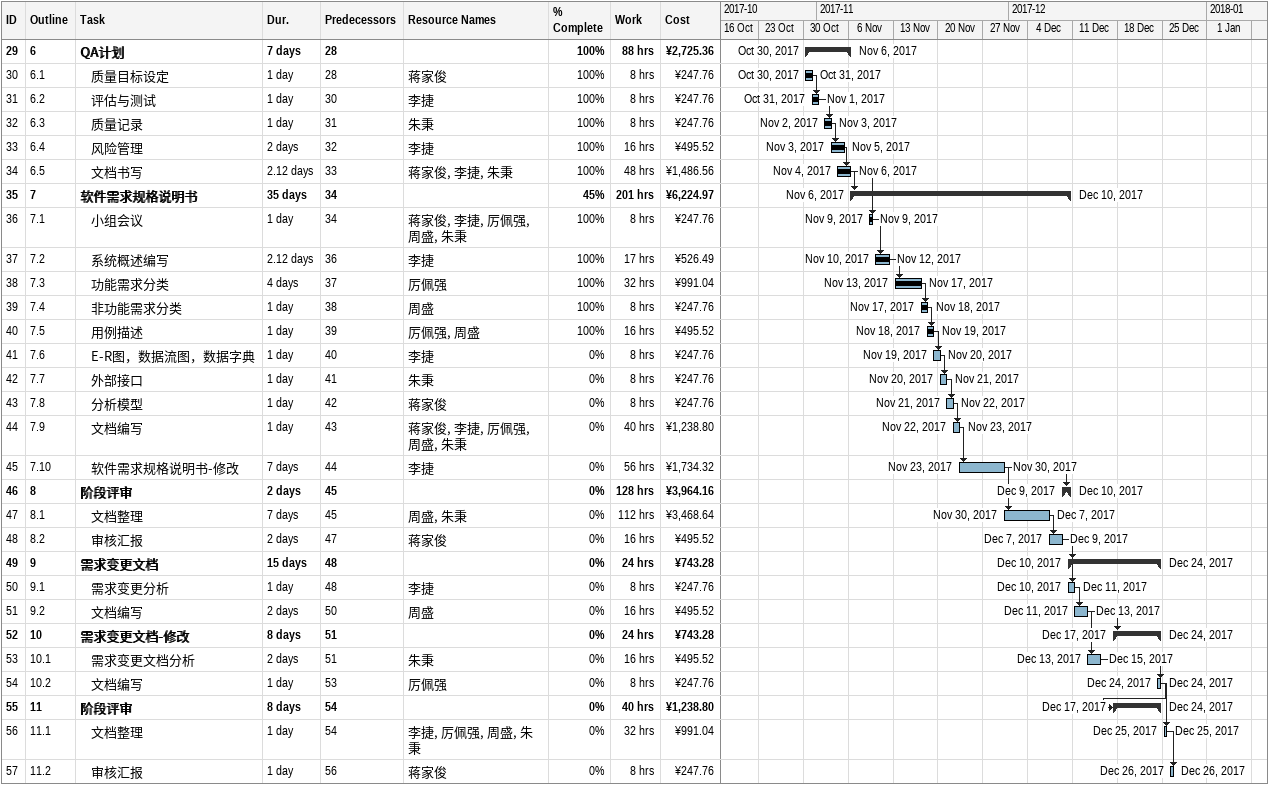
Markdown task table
| ID | WBS | Task | Duration | Start | Finish | Predecessors | Resources | % complete | Work (h) | Cost (¥) |
|---|---|---|---|---|---|---|---|---|---|---|
| 29 | 6 | **QA计划** | 7d | 2017-10-30 | 2017-11-06 | 28 |  | 100 | 88 | 2725.36 |
| 30 | 6.1 | 质量目标设定 | 1d | 2017-10-30 | 2017-10-31 | 28 | 蒋家俊 | 100 | 8 | 247.76 |
| 31 | 6.2 | 评估与测试 | 1d | 2017-10-31 | 2017-11-01 | 30 | 李捷 | 100 | 8 | 247.76 |
| 32 | 6.3 | 质量记录 | 1d | 2017-11-02 | 2017-11-03 | 31 | 朱秉 | 100 | 8 | 247.76 |
| 33 | 6.4 | 风险管理 | 2d | 2017-11-03 | 2017-11-05 | 32 | 李捷 | 100 | 16 | 495.52 |
| 34 | 6.5 | 文档书写 | 2.12d | 2017-11-04 | 2017-11-06 | 33 | 蒋家俊, 李捷, 朱秉 | 100 | 48 | 1486.56 |
| 35 | 7 | **软件需求规格说明书** | 35d | 2017-11-06 | 2017-12-10 | 34 |  | 45 | 201 | 6224.97 |
| 36 | 7.1 | 小组会议 | 1d | 2017-11-09 | 2017-11-09 | 34 | 蒋家俊, 李捷, 厉佩强, 周盛, 朱秉 | 100 | 8 | 247.76 |
| 37 | 7.2 | 系统概述编写 | 2.12d | 2017-11-10 | 2017-11-12 | 36 | 李捷 | 100 | 17 | 526.49 |
| 38 | 7.3 | 功能需求分类 | 4d | 2017-11-13 | 2017-11-17 | 37 | 厉佩强 | 100 | 32 | 991.04 |
| 39 | 7.4 | 非功能需求分类 | 1d | 2017-11-17 | 2017-11-18 | 38 | 周盛 | 100 | 8 | 247.76 |
| 40 | 7.5 | 用例描述 | 1d | 2017-11-18 | 2017-11-19 | 39 | 厉佩强, 周盛 | 100 | 16 | 495.52 |
| 41 | 7.6 | E-R图，数据流图，数据字典 | 1d | 2017-11-19 | 2017-11-20 | 40 | 李捷 | 0 | 8 | 247.76 |
| 42 | 7.7 | 外部接口 | 1d | 2017-11-20 | 2017-11-21 | 41 | 朱秉 | 0 | 8 | 247.76 |
| 43 | 7.8 | 分析模型 | 1d | 2017-11-21 | 2017-11-22 | 42 | 蒋家俊 | 0 | 8 | 247.76 |
| 44 | 7.9 | 文档编写 | 1d | 2017-11-22 | 2017-11-23 | 43 | 蒋家俊, 李捷, 厉佩强, 周盛, 朱秉 | 0 | 40 | 1238.80 |
| 45 | 7.10 | 软件需求规格说明书-修改 | 7d | 2017-11-23 | 2017-11-30 | 44 | 李捷 | 0 | 56 | 1734.32 |
| 46 | 8 | **阶段评审** | 2d | 2017-12-09 | 2017-12-10 | 45 |  | 0 | 128 | 3964.16 |
| 47 | 8.1 | 文档整理 | 7d | 2017-11-30 | 2017-12-07 | 45 | 周盛, 朱秉 | 0 | 112 | 3468.64 |
| 48 | 8.2 | 审核汇报 | 2d | 2017-12-07 | 2017-12-09 | 47 | 蒋家俊 | 0 | 16 | 495.52 |
| 49 | 9 | **需求变更文档** | 15d | 2017-12-10 | 2017-12-24 | 48 |  | 0 | 24 | 743.28 |
| 50 | 9.1 | 需求变更分析 | 1d | 2017-12-10 | 2017-12-11 | 48 | 李捷 | 0 | 8 | 247.76 |
| 51 | 9.2 | 文档编写 | 2d | 2017-12-11 | 2017-12-13 | 50 | 周盛 | 0 | 16 | 495.52 |
| 52 | 10 | **需求变更文档-修改** | 8d | 2017-12-17 | 2017-12-24 | 51 |  | 0 | 24 | 743.28 |
| 53 | 10.1 | 需求变更文档分析 | 2d | 2017-12-13 | 2017-12-15 | 51 | 朱秉 | 0 | 16 | 495.52 |
| 54 | 10.2 | 文档编写 | 1d | 2017-12-24 | 2017-12-24 | 53 | 厉佩强 | 0 | 8 | 247.76 |
| 55 | 11 | **阶段评审** | 8d | 2017-12-17 | 2017-12-24 | 54 |  | 0 | 40 | 1238.80 |
| 56 | 11.1 | 文档整理 | 1d | 2017-12-25 | 2017-12-25 | 54 | 李捷, 厉佩强, 周盛, 朱秉 | 0 | 32 | 991.04 |
| 57 | 11.2 | 审核汇报 | 1d | 2017-12-26 | 2017-12-26 | 56 | 蒋家俊 | 0 | 8 | 247.76 |
